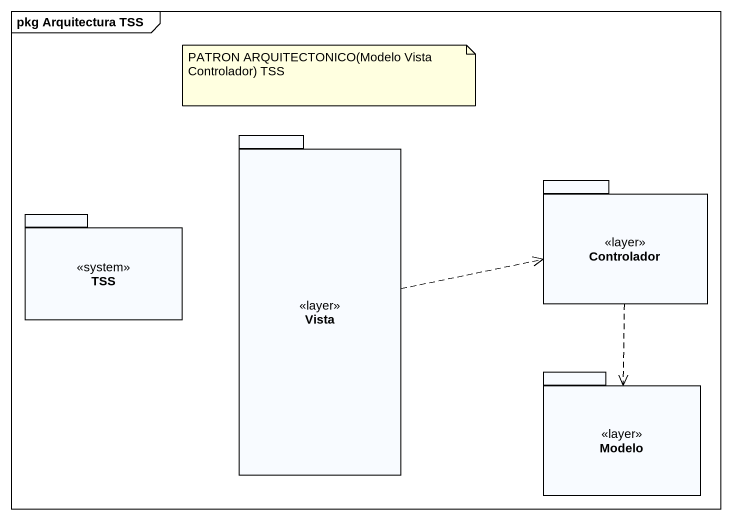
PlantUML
@startuml
mainframe pkg Arquitectura TSS
package Vista <<layer>> {
}
package Controlador <<layer>> {
}
package TSS <<system>> {
}
package Modelo <<layer>> {
}
Vista .right.> Controlador
Controlador ..> Modelo
note as N1
  PATRON ARQUITECTONICO(Modelo Vista Controlador) TSS
end note
@enduml
